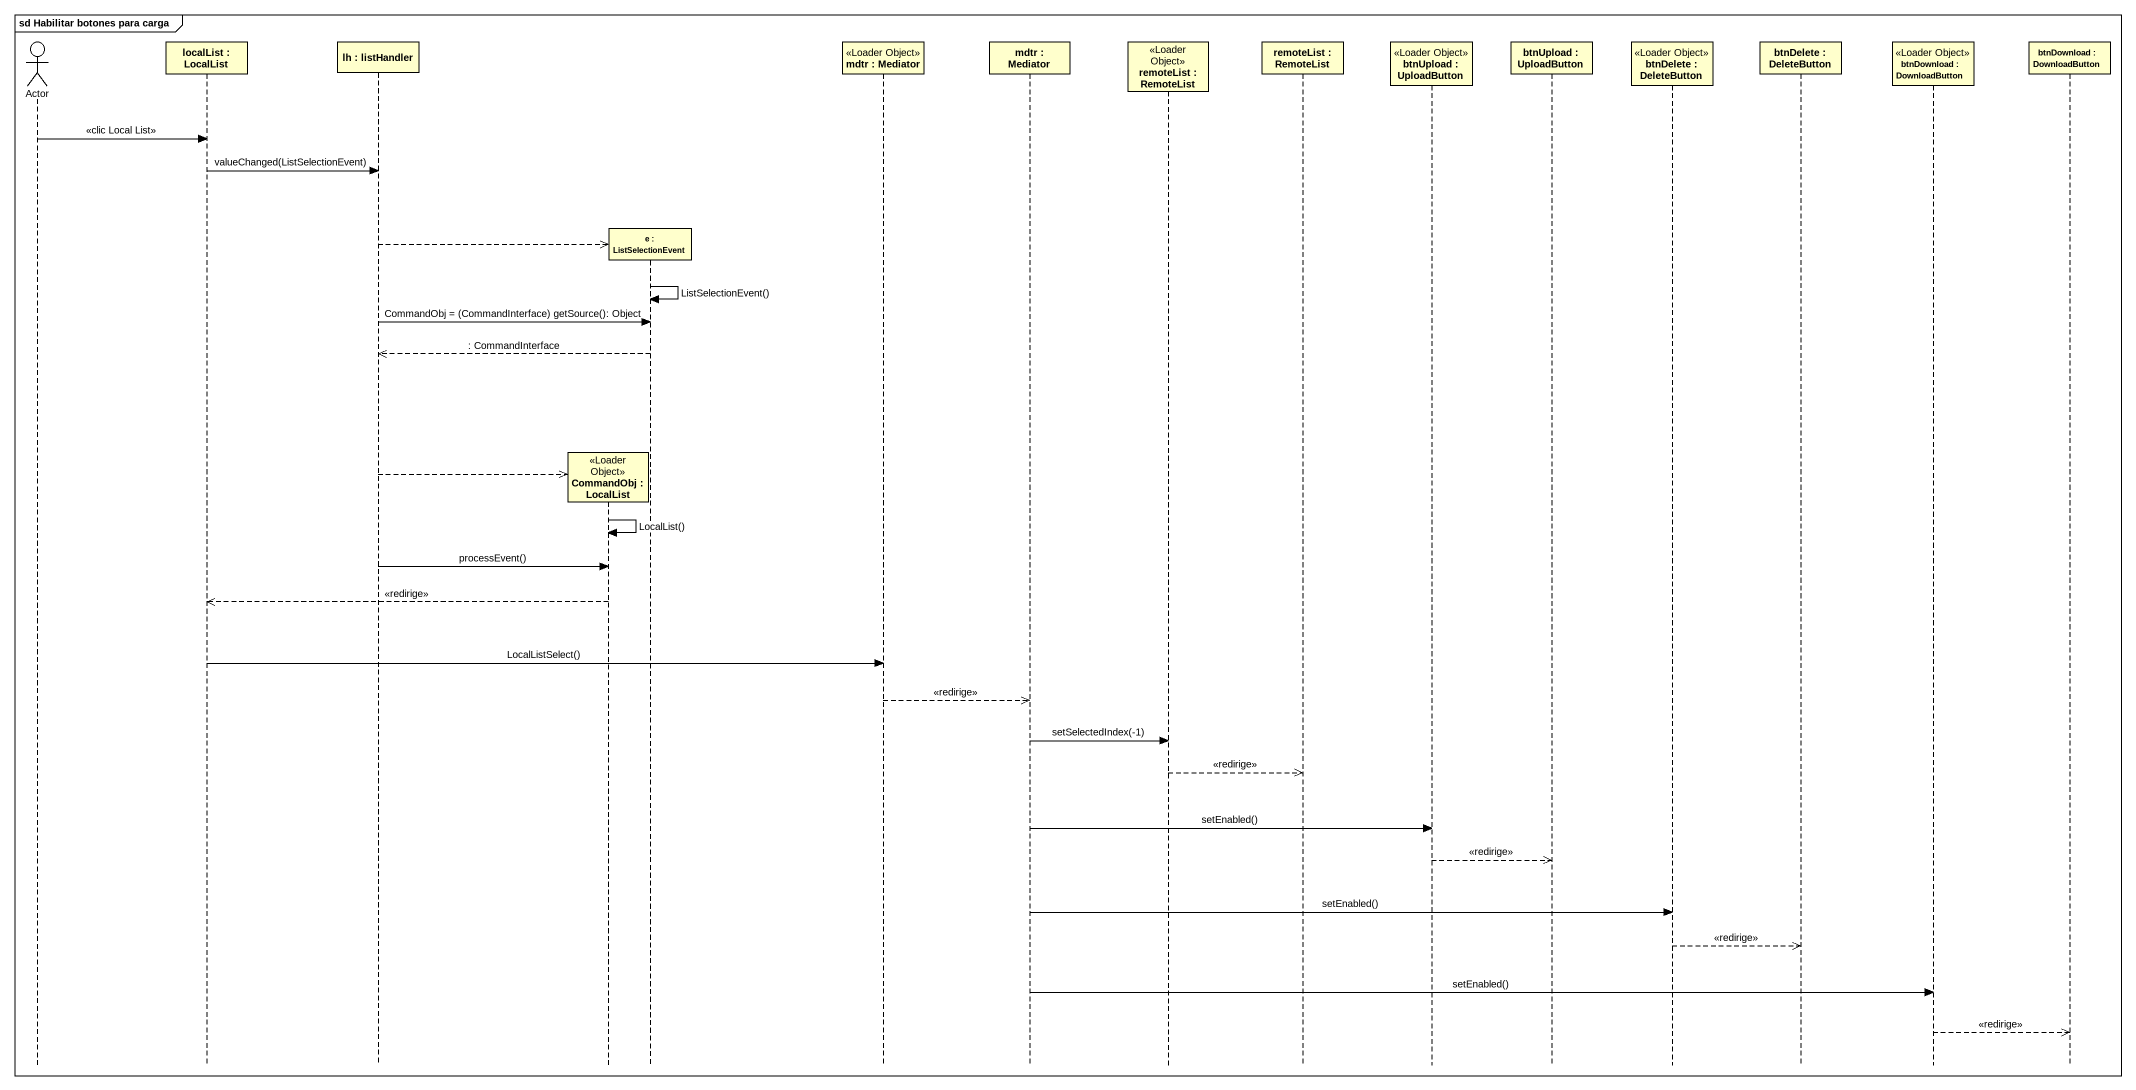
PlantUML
@startuml
mainframe sd Habilitar botones para carga
hide footbox
actor "Actor" as Actor_
participant "localList : LocalList" as localList
participant "lh : listHandler" as lh
participant "CommandObj : LocalList" as CommandObj <<Loader Object>>
participant "e : ListSelectionEvent" as e
participant "mdtr : Mediator" as mdtr <<Loader Object>>
participant "mdtr : Mediator" as mdtr_2
participant "remoteList : RemoteList" as remoteList <<Loader Object>>
participant "remoteList : RemoteList" as remoteList_2
participant "btnUpload : UploadButton" as btnUpload <<Loader Object>>
participant "btnUpload : UploadButton" as btnUpload_2
participant "btnDelete : DeleteButton" as btnDelete <<Loader Object>>
participant "btnDelete : DeleteButton" as btnDelete_2
participant "btnDownload : DownloadButton" as btnDownload <<Loader Object>>
participant "btnDownload : DownloadButton" as btnDownload_2

Actor_ -> localList : <<clic Local List>>
localList -> lh : valueChanged(ListSelectionEvent)
lh -->> e **
e -> e : ListSelectionEvent()
lh -> e : CommandObj = (CommandInterface) getSource(): Object
e -->> lh : : CommandInterface
lh -->> CommandObj **
CommandObj -> CommandObj : LocalList()
lh -> CommandObj : processEvent()
CommandObj -->> localList : <<redirige>>
localList -> mdtr : LocalListSelect()
mdtr -->> mdtr_2 : <<redirige>>
mdtr_2 -> remoteList : setSelectedIndex(-1)
remoteList -->> remoteList_2 : <<redirige>>
mdtr_2 -> btnUpload : setEnabled()
btnUpload -->> btnUpload_2 : <<redirige>>
mdtr_2 -> btnDelete : setEnabled()
btnDelete -->> btnDelete_2 : <<redirige>>
mdtr_2 -> btnDownload : setEnabled()
btnDownload -->> btnDownload_2 : <<redirige>>
@enduml
